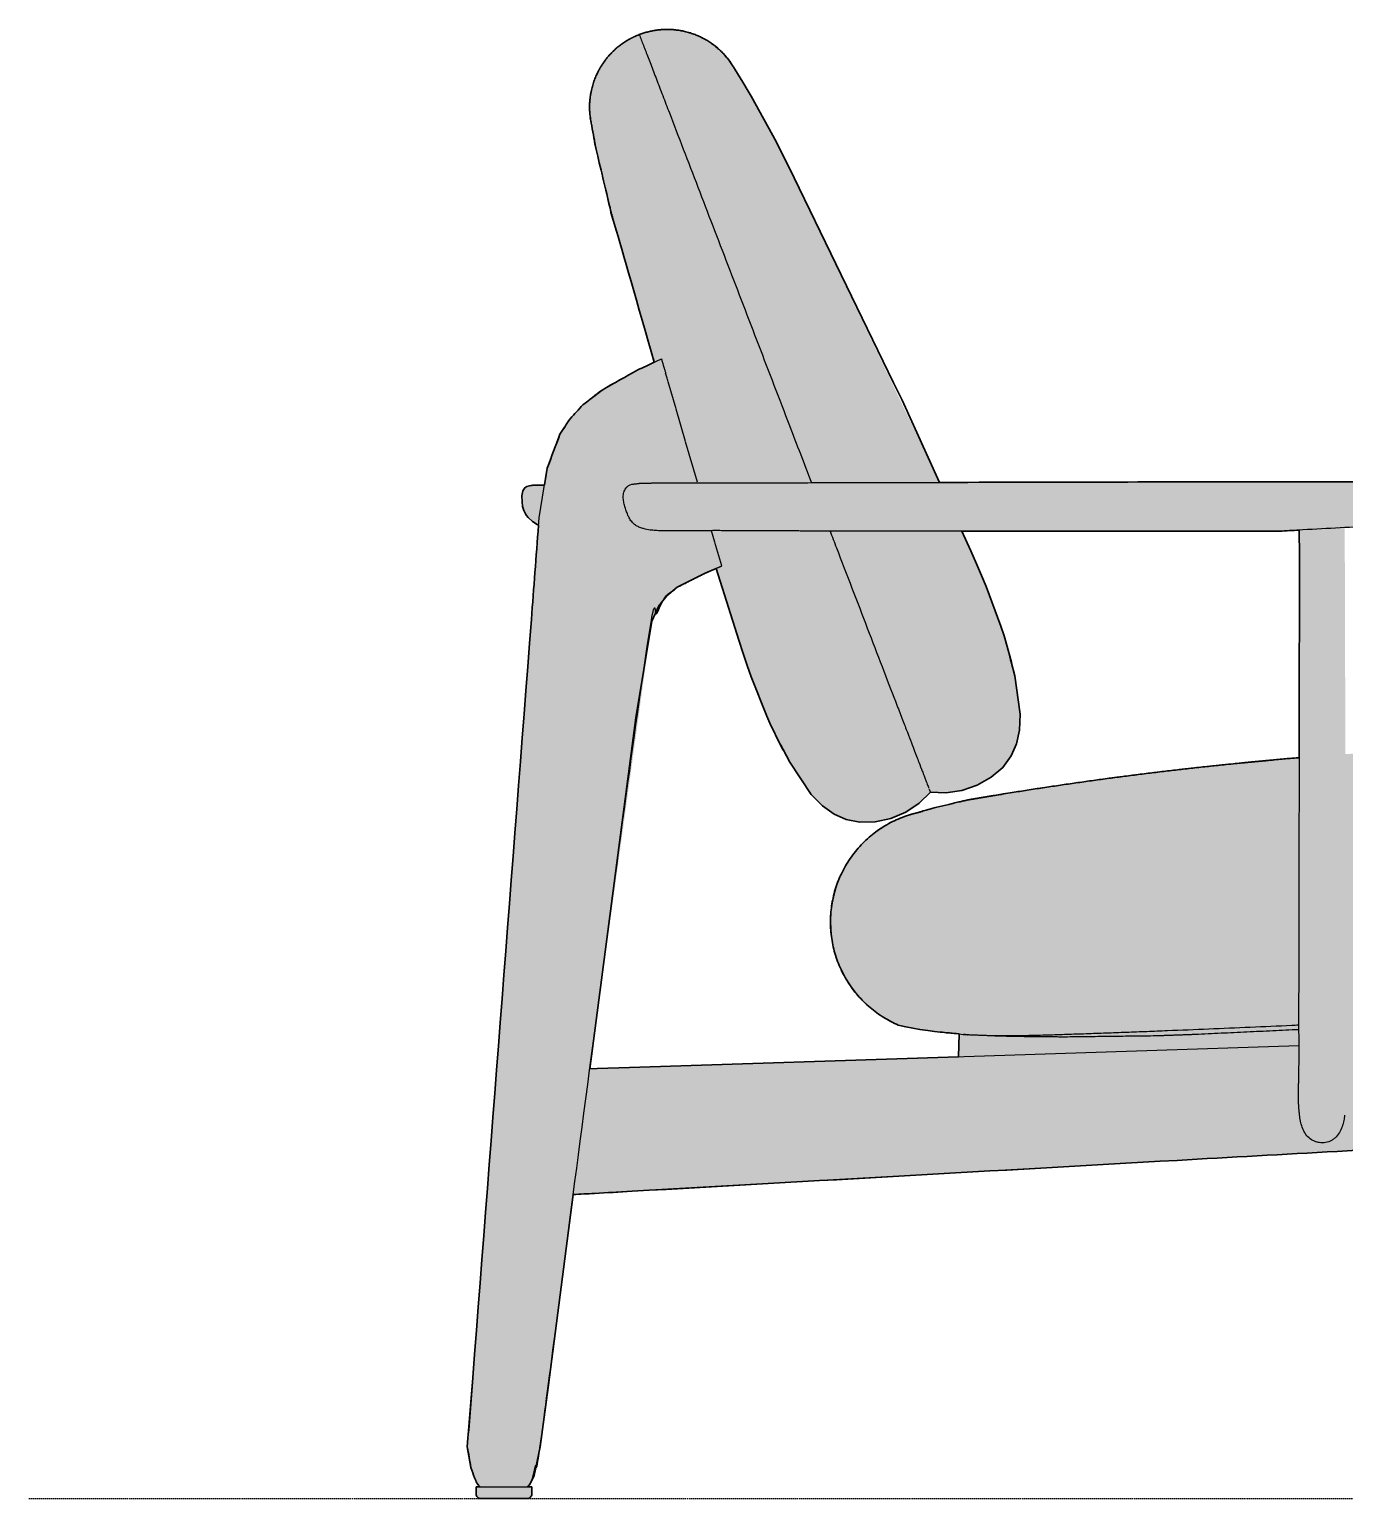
# Model space of a CAD drawing. Header units: millimetres. Extents: x 0 to 2534, y -1316 to 829.
# Drawn here: x 1395 to 2116, y 0 to 805 of the extents above; entities that cross this region are included whole.
import ezdxf

# ---------------------------------------------------------------- set-up
doc = ezdxf.new("R2010")
doc.units = ezdxf.units.MM
doc.linetypes.add('Dots', pattern=[1, 0, -1])
doc.layers.add('Blocks', color=7, linetype='Continuous')
doc.layers.add('Blocks$Fill', color=7, linetype='Continuous', true_color=0xffffff)
for name, color, linetype, lineweight, true_color in [('Blocks$Inner', 7, 'Continuous', 25, 0x007f00), ('Blocks$Outline', 7, 'Continuous', 35, 0xff3f3f), ('Groud', 7, 'Dots', 25, 0x243775)]:
    doc.layers.add(name, color=color, linetype=linetype, lineweight=lineweight, true_color=true_color)

# ---------------------------------------------------------------- blocks, each defined once
blk = doc.blocks.new('Fred Side')
at = {"layer": 'Blocks$Fill'}
h = blk.add_hatch(color=256, dxfattribs=at)
h.paths.add_polyline_path([(-664.99, 783.38), (-666.44, 785.7), (-666.91, 786.41), (-667.4, 787.13), (-667.91, 787.83), (-668.43, 788.54), (-668.97, 789.23), (-669.53, 789.92), (-670.11, 790.6), (-670.71, 791.27), (-671.32, 791.93), (-671.95, 792.58), (-672.59, 793.22), (-673.26, 793.86), (-673.94, 794.48), (-674.64, 795.08), (-675.35, 795.68), (-676.08, 796.26), (-676.82, 796.82), (-677.58, 797.38), (-678.35, 797.91), (-679.14, 798.43), (-679.94, 798.94), (-680.75, 799.43), (-681.58, 799.9), (-682.42, 800.35), (-683.27, 800.79), (-684.13, 801.2), (-685, 801.6), (-685.88, 801.98), (-686.77, 802.34), (-687.67, 802.68), (-688.58, 803), (-689.49, 803.29), (-690.41, 803.57), (-691.33, 803.83), (-692.26, 804.06), (-693.2, 804.27), (-694.13, 804.47), (-695.07, 804.64), (-696.02, 804.79), (-696.96, 804.92), (-697.9, 805.02), (-698.84, 805.11), (-699.79, 805.17), (-700.73, 805.22), (-701.66, 805.24), (-702.6, 805.24), (-703.53, 805.22), (-704.46, 805.18), (-705.38, 805.12), (-706.3, 805.05), (-707.21, 804.95), (-708.11, 804.83), (-709.01, 804.7), (-709.9, 804.54), (-710.78, 804.37), (-711.65, 804.18), (-712.51, 803.98), (-713.37, 803.75), (-714.21, 803.52), (-715.04, 803.26), (-715.86, 802.99), (-716.67, 802.71), (-717.47, 802.41), (-718.27, 802.1), (-719.06, 801.76), (-719.85, 801.41), (-720.64, 801.05), (-721.42, 800.66), (-722.2, 800.25), (-722.98, 799.83), (-723.76, 799.38), (-724.52, 798.92), (-725.29, 798.44), (-726.04, 797.94), (-726.79, 797.42), (-727.53, 796.88), (-728.27, 796.33), (-728.99, 795.75), (-729.71, 795.16), (-730.41, 794.55), (-731.1, 793.92), (-731.79, 793.28), (-732.45, 792.61), (-733.11, 791.94), (-733.75, 791.24), (-734.38, 790.53), (-735, 789.8), (-735.6, 789.06), (-736.18, 788.3), (-736.75, 787.53), (-737.3, 786.75), (-737.83, 785.95), (-738.34, 785.14), (-738.84, 784.32), (-739.32, 783.49), (-739.78, 782.65), (-740.22, 781.79), (-740.64, 780.93), (-741.04, 780.06), (-741.42, 779.18), (-741.78, 778.29), (-742.12, 777.4), (-742.44, 776.5), (-742.74, 775.6), (-743.01, 774.69), (-743.27, 773.78), (-743.51, 772.87), (-743.72, 771.95), (-743.91, 771.03), (-744.09, 770.11), (-744.24, 769.19), (-744.37, 768.27), (-744.48, 767.36), (-744.57, 766.44), (-744.64, 765.53), (-744.69, 764.62), (-744.72, 763.71), (-744.73, 762.81), (-744.73, 761.91), (-744.7, 761.02), (-744.65, 760.13), (-744.59, 759.25), (-744.51, 758.38), (-744.41, 757.52), (-744.3, 756.66), (-744.17, 755.81), (-744.02, 754.97), (-742.25, 745.06), (-741.09, 739.35), (-733.75, 708.24), (-731.9, 701.36), (-709.24, 622.83), (-718.31, 618.59), (-737.91, 607.6), (-748.39, 599.46), (-755.37, 591.88), (-760.98, 583.38), (-768, 564.68), (-769.5, 555.49), (-775.44, 555.41), (-775.63, 555.4), (-776.29, 555.35), (-776.83, 555.29), (-777.7, 555.13), (-779.09, 554.64), (-779.69, 554.3), (-780.2, 553.9), (-780.63, 553.45), (-781, 552.92), (-781.31, 552.26), (-781.81, 549.67), (-781.77, 546.24), (-781.43, 543.73), (-780.81, 541.59), (-779.86, 539.69), (-779.24, 538.77), (-778.43, 537.8), (-776.04, 535.6), (-774.62, 534.55), (-773.83, 534.01), (-772.74, 533.44), (-811.77, 28.29), (-809.78, 17.01), (-807.83, 11.29), (-806.54, 8.56), (-805.68, 7.32), (-804.74, 6.47), (-806.92, 6.47), (-806.96, 3.11), (-806.89, 2.02), (-806.74, 1.52), (-806.49, 1.07), (-806.18, 0.68), (-805.81, 0.38), (-805.41, 0.17), (-804.85, 0.04), (-804.24, 0), (-779.11, 0), (-778.49, 0.04), (-777.94, 0.17), (-777.54, 0.38), (-777.17, 0.68), (-776.85, 1.06), (-776.61, 1.52), (-776.46, 2.02), (-776.38, 3.11), (-776.4, 6.47), (-778.83, 6.47), (-777.88, 7.34), (-776.94, 8.71), (-775.19, 12.71), (-771.8, 28.27), (-767.52, 60.86), (-753.66, 166.63), (-202.84, 197.44), (-187.54, 11.96), (-187.08, 9.05), (-186.36, 7.26), (-185.94, 6.66), (-185.45, 6.14), (-184.92, 5.71), (-183.86, 5.18), (-183.77, 5.16), (-183.83, 2.71), (-183.74, 1.92), (-183.6, 1.49), (-183.36, 1.03), (-183.04, 0.65), (-182.68, 0.35), (-182.28, 0.14), (-181.1, -0.04), (-155.97, -0.04), (-155.73, -0.04), (-155.03, 0.06), (-154.57, 0.24), (-154.19, 0.5), (-153.85, 0.85), (-153.57, 1.27), (-153.38, 1.74), (-153.28, 2.18), (-153.28, 3.76), (-153.3, 5.29), (-153.3, 5.29), (-153.3, 5.29), (-153.3, 5.29), (-153.3, 5.29), (-153.3, 5.29), (-153.3, 5.29), (-153.3, 5.29), (-153.3, 5.29), (-153.3, 5.29), (-153.3, 5.29), (-153.3, 5.29), (-153.3, 5.29), (-153.3, 5.29), (-153.3, 5.29), (-153.3, 5.29), (-153.3, 5.29), (-153.3, 5.3), (-153.3, 5.3), (-153.3, 5.3), (-153.3, 5.3), (-153.3, 5.3), (-153.3, 5.3), (-153.3, 5.3), (-153.3, 5.3), (-153.3, 5.3), (-153.3, 5.3), (-153.3, 5.3), (-153.3, 5.3), (-153.3, 5.3), (-153.3, 5.3), (-153.3, 5.3), (-153.3, 5.3), (-153.3, 5.3), (-153.3, 5.3), (-153.3, 5.3), (-153.3, 5.3), (-153.3, 5.3), (-153.3, 5.3), (-153.3, 5.3), (-153.3, 5.3), (-153.31, 5.3), (-153.31, 5.3), (-153.31, 5.3), (-153.31, 5.3), (-152.49, 5.71), (-151.96, 6.14), (-151.47, 6.66), (-151.05, 7.26), (-150.33, 9.05), (-149.87, 11.96), (-153.43, 202.09), (-153.59, 202.28), (-149.15, 202.85), (-128.45, 209.04), (-119.24, 213.93), (-111.13, 219.96), (-104.37, 226.86), (-96.79, 238.27), (-91.29, 250.88), (-84.16, 277.26), (-67.02, 277.26), (-65.9, 277.86), (-64.78, 278.49), (-63.66, 279.13), (-62.56, 279.81), (-61.46, 280.5), (-60.36, 281.23), (-59.28, 281.97), (-58.2, 282.74), (-57.14, 283.54), (-56.08, 284.36), (-55.04, 285.2), (-54.01, 286.07), (-52.99, 286.96), (-51.99, 287.87), (-51, 288.81), (-50.02, 289.77), (-49.06, 290.75), (-48.12, 291.75), (-47.2, 292.78), (-46.3, 293.83), (-45.41, 294.9), (-44.55, 295.98), (-43.7, 297.09), (-42.88, 298.22), (-42.07, 299.36), (-41.29, 300.52), (-40.54, 301.7), (-39.8, 302.9), (-39.09, 304.11), (-38.41, 305.34), (-37.75, 306.58), (-37.11, 307.83), (-36.5, 309.1), (-35.92, 310.38), (-35.36, 311.67), (-34.83, 312.97), (-34.33, 314.28), (-33.85, 315.6), (-33.4, 316.92), (-32.98, 318.26), (-32.59, 319.6), (-32.23, 320.94), (-31.89, 322.29), (-31.58, 323.64), (-31.3, 325), (-31.05, 326.35), (-30.82, 327.71), (-30.62, 329.07), (-30.45, 330.43), (-30.31, 331.78), (-30.2, 333.13), (-30.11, 334.48), (-30.05, 335.83), (-30.01, 337.17), (-30, 338.5), (-30.02, 339.83), (-30.06, 341.16), (-30.13, 342.47), (-30.22, 343.78), (-30.34, 345.08), (-30.48, 346.37), (-30.64, 347.64), (-30.83, 348.91), (-31.04, 350.17), (-31.27, 351.42), (-31.52, 352.68), (-31.81, 353.94), (-32.11, 355.2), (-32.44, 356.46), (-32.8, 357.72), (-33.19, 358.98), (-33.6, 360.23), (-34.03, 361.49), (-34.5, 362.74), (-34.98, 363.99), (-35.5, 365.24), (-36.04, 366.48), (-36.61, 367.71), (-37.2, 368.93), (-37.83, 370.15), (-38.47, 371.36), (-39.15, 372.56), (-39.85, 373.75), (-40.57, 374.93), (-41.32, 376.1), (-42.1, 377.25), (-42.9, 378.39), (-43.72, 379.52), (-44.57, 380.63), (-45.44, 381.72), (-46.34, 382.8), (-47.26, 383.86), (-48.2, 384.9), (-49.16, 385.93), (-50.15, 386.93), (-51.15, 387.91), (-52.17, 388.88), (-53.22, 389.82), (-54.28, 390.74), (-55.36, 391.64), (-56.46, 392.51), (-57.57, 393.37), (-58.7, 394.19), (-59.84, 395), (-61, 395.78), (-62.17, 396.53), (-63.36, 397.26), (-64.55, 397.96), (-65.76, 398.64), (-66.98, 399.29), (-68.2, 399.91), (-69.44, 400.51), (-70.68, 401.08), (-71.93, 401.63), (-73.18, 402.14), (-74.44, 402.63), (-75.71, 403.1), (-76.97, 403.54), (-78.25, 403.95), (-79.52, 404.33), (-80.79, 404.69), (-82.07, 405.03), (-83.34, 405.33), (-84.61, 405.61), (-85.88, 405.87), (-87.15, 406.1), (-88.42, 406.3), (-89.68, 406.48), (-145.16, 409.44), (-200.72, 410.87), (-256.3, 410.79), (-311.82, 409.2), (-311.83, 409.2), (-311.84, 409.2), (-311.85, 409.2), (-311.87, 409.2), (-311.89, 409.2), (-311.91, 409.2), (-312.44, 409.16), (-330.27, 408), (-330.63, 532.18), (-203.15, 539.18), (-203.13, 539.19), (-196.83, 540.48), (-196.37, 540.58), (-195.91, 540.69), (-195.45, 540.82), (-195.23, 540.89), (-195, 540.96), (-194.78, 541.04), (-194.56, 541.13), (-194.35, 541.22), (-194.24, 541.27), (-194.14, 541.32), (-194.03, 541.38), (-193.93, 541.43), (-193.83, 541.49), (-193.74, 541.55), (-186.64, 544.21), (-182.47, 546.08), (-179.59, 547.9), (-177.98, 549.33), (-176.15, 551.63), (-174.92, 553.64), (-176.85, 555.7), (-178.99, 557.45), (-180.54, 558.35), (-182.25, 559.02), (-183.61, 559.31), (-184.7, 559.43), (-185.6, 559.46), (-185.78, 559.46), (-187.81, 559.36), (-189.98, 559.15), (-189.99, 559.15), (-195.21, 558.55), (-195.21, 558.55), (-195.39, 558.53), (-195.87, 558.46), (-196.33, 558.38), (-197.45, 558.13), (-199.13, 557.61), (-200.62, 557.12), (-201.6, 557.02), (-202.54, 557.05), (-203.09, 557.12), (-203.99, 557.27), (-204.06, 557.27), (-204.12, 557.27), (-436.79, 557.2), (-552.81, 556.96), (-639.07, 737.04), (-642.3, 743.38), (-656.09, 768.6), (-660.65, 776.42)], flags=0)
h.paths.add_polyline_path([(-355.64, 406.06), (-373.81, 404.44), (-414.73, 400.29), (-455.58, 395.33), (-496.31, 389.56), (-536.91, 382.98), (-540.34, 382.22), (-557.6, 378.03), (-563.55, 376.32), (-564.71, 375.96), (-565.81, 375.7), (-566.91, 375.42), (-568.02, 375.12), (-569.12, 374.79), (-570.23, 374.44), (-571.33, 374.07), (-572.43, 373.68), (-573.53, 373.26), (-574.62, 372.82), (-575.72, 372.36), (-576.8, 371.87), (-577.89, 371.36), (-578.96, 370.83), (-580.03, 370.28), (-581.1, 369.7), (-582.15, 369.1), (-583.2, 368.47), (-584.23, 367.82), (-585.26, 367.15), (-586.28, 366.46), (-587.28, 365.75), (-588.27, 365.02), (-589.25, 364.26), (-590.21, 363.48), (-591.17, 362.68), (-592.1, 361.87), (-593.02, 361.03), (-593.92, 360.17), (-594.81, 359.29), (-595.68, 358.4), (-596.53, 357.49), (-597.37, 356.56), (-598.18, 355.61), (-598.97, 354.65), (-599.75, 353.67), (-600.5, 352.68), (-601.24, 351.67), (-601.95, 350.65), (-602.64, 349.62), (-603.31, 348.57), (-603.95, 347.51), (-604.57, 346.45), (-605.17, 345.37), (-605.75, 344.28), (-606.31, 343.18), (-606.84, 342.08), (-607.34, 340.97), (-607.83, 339.85), (-608.29, 338.73), (-608.72, 337.6), (-609.14, 336.46), (-609.53, 335.33), (-609.89, 334.19), (-610.23, 333.05), (-610.55, 331.9), (-610.84, 330.76), (-611.12, 329.62), (-611.36, 328.47), (-611.59, 327.33), (-611.79, 326.19), (-611.97, 325.05), (-612.13, 323.92), (-612.27, 322.79), (-612.38, 321.66), (-612.47, 320.53), (-612.55, 319.4), (-612.6, 318.25), (-612.63, 317.1), (-612.64, 315.94), (-612.63, 314.78), (-612.59, 313.61), (-612.54, 312.44), (-612.46, 311.26), (-612.35, 310.08), (-612.23, 308.89), (-612.08, 307.7), (-611.9, 306.52), (-611.71, 305.33), (-611.48, 304.14), (-611.24, 302.95), (-610.97, 301.76), (-610.67, 300.57), (-610.35, 299.39), (-610.01, 298.21), (-609.64, 297.04), (-609.25, 295.87), (-608.83, 294.7), (-608.39, 293.54), (-607.93, 292.39), (-607.44, 291.25), (-606.92, 290.12), (-606.39, 288.99), (-605.83, 287.88), (-605.25, 286.78), (-604.64, 285.68), (-604.01, 284.6), (-603.37, 283.54), (-602.7, 282.49), (-602.01, 281.45), (-601.29, 280.42), (-600.56, 279.41), (-599.81, 278.42), (-599.04, 277.45), (-598.25, 276.49), (-597.45, 275.55), (-596.62, 274.62), (-595.78, 273.72), (-594.93, 272.83), (-594.06, 271.97), (-593.17, 271.12), (-592.27, 270.3), (-591.36, 269.49), (-590.43, 268.71), (-589.49, 267.94), (-588.54, 267.2), (-587.58, 266.48), (-586.61, 265.78), (-585.63, 265.1), (-584.64, 264.45), (-583.64, 263.82), (-582.64, 263.2), (-581.63, 262.61), (-580.61, 262.05), (-579.59, 261.5), (-578.56, 260.98), (-577.53, 260.48), (-576.5, 260), (-575.46, 259.54), (-575.42, 259.53), (-571.38, 258.57), (-563.71, 257.15), (-559.32, 256.52), (-552.41, 255.69), (-542.13, 254.65), (-542.5, 242.18), (-744.62, 235.56), (-710.6, 480.85), (-706.8, 489.28), (-702.38, 494.84), (-696.7, 499.46), (-681.3, 507.18), (-675.34, 509.83), (-656.04, 450.32), (-647.57, 428.89), (-645.27, 423.72), (-641.73, 416.3), (-638.61, 410.24), (-639.86, 413.07), (-639.82, 412.98), (-634.98, 403.55), (-623.16, 385.96), (-616.93, 379.66), (-610.67, 375.16), (-604.07, 372.2), (-596.47, 370.69), (-588.13, 370.85), (-579.57, 372.75), (-571.36, 376.28), (-564.01, 381.15), (-557.84, 387.09), (-549.28, 386.81), (-540.55, 388.12), (-532.1, 391), (-524.46, 395.32), (-518.17, 400.78), (-513.53, 407), (-510.62, 413.62), (-508.98, 421.15), (-508.57, 430), (-511.58, 450.98), (-513.54, 458.57), (-514.32, 461.32), (-513.36, 458.38), (-515.1, 464.97), (-516.65, 470.26), (-519.2, 478.23), (-527.26, 499.81), (-529.78, 505.88), (-540.59, 530.17), (-366.31, 530.22), (-355.57, 530.81)], flags=0)
at = {"layer": 'Blocks$Inner'}
for p, q in [((-718.31, 618.59), (-705.32, 624.66)), ((-705.3, 624.6), (-705.28, 624.52)), ((-705.11, 623.97), (-705.06, 623.79)), ((-704.63, 622.31), (-704.51, 621.9)), ((-737.91, 607.6), (-718.31, 618.59)), ((-702.4, 614.68), (-702.73, 615.79)), ((-697.3, 597.2), (-701.65, 612.12)), ((-748.39, 599.46), (-737.91, 607.6)), ((-755.37, 591.88), (-748.39, 599.46)), ((-692.08, 579.35), (-697.26, 597.09)), ((-760.98, 583.38), (-755.37, 591.88)), ((-768, 564.68), (-760.98, 583.38)), ((-685.56, 557.03), (-692.05, 579.24)), ((-772.43, 537.54), (-768, 564.68)), ((-776.61, 481.87), (-772.43, 537.54)), ((-675.98, 524.19), (-677.81, 530.46)), ((-355.57, 530.83), (-355.42, 516.75)), ((-355.42, 516.75), (-355.37, 504.14)), ((-355.37, 504.14), (-355.6, 434.34)), ((-808.8, 66.08), (-776.61, 481.87)), ((-355.6, 434.34), (-355.79, 317.66)), ((-355.79, 317.66), (-355.85, 288.09)), ((-355.85, 288.09), (-355.92, 266.34)), ((-355.92, 266.34), (-355.9, 257.95)), ((-575.33, 259.51), (-575.46, 259.54)), ((-575.46, 259.54), (-575.42, 259.53)), ((-575.42, 259.53), (-571.38, 258.57)), ((-571.38, 258.57), (-563.71, 257.15)), ((-355.9, 257.95), (-355.86, 251.48)), ((-563.71, 257.15), (-559.32, 256.52)), ((-559.32, 256.52), (-555.59, 256.05)), ((-555.59, 256.05), (-552.41, 255.69)), ((-552.41, 255.69), (-551.2, 255.56)), ((-551.2, 255.56), (-550.1, 255.44)), ((-550.1, 255.44), (-549.1, 255.34)), ((-549.1, 255.34), (-548.19, 255.25)), ((-548.19, 255.25), (-547.37, 255.17)), ((-547.37, 255.17), (-546.63, 255.09)), ((-546.63, 255.09), (-545.96, 255.03)), ((-545.96, 255.03), (-544.76, 254.91)), ((-544.76, 254.91), (-543.75, 254.81)), ((-543.75, 254.81), (-542.13, 254.65)), ((-542.5, 242.18), (-542.13, 254.65)), ((-542.13, 254.65), (-539.91, 254.42)), ((-539.91, 254.42), (-537.42, 254.14)), ((-537.42, 254.14), (-537.05, 254.1)), ((-355.86, 251.48), (-355.86, 242.62)), ((-355.86, 242.62), (-355.9, 232.04)), ((-355.93, 228.47), (-355.94, 227.56)), ((-355.94, 227.56), (-355.94, 227.58)), ((-355.9, 232.04), (-355.93, 228.47)), ((-811.77, 28.29), (-808.8, 66.08)), ((-809.78, 17.01), (-811.77, 28.29)), ((-807.83, 11.29), (-809.78, 17.01)), ((-806.54, 8.56), (-807.83, 11.29)), ((-805.68, 7.32), (-806.54, 8.56)), ((-804.74, 6.47), (-805.68, 7.32)), ((-804.24, 0), (-779.11, 0))]:
    blk.add_line(p, q, dxfattribs=at)
for points in [[(-552.81, 556.96), (-573.34, 602.01), (-578.08, 611.62), (-635.53, 729.91), (-639.07, 737.04), (-642.3, 743.38), (-656.09, 768.6), (-657.7, 771.4), (-660.65, 776.42), (-664.99, 783.38)], [(-772.74, 533.44), (-773.83, 534.01), (-774.62, 534.55), (-776.04, 535.6), (-778.43, 537.8), (-779.24, 538.77), (-779.86, 539.69), (-780.81, 541.59), (-781.43, 543.73), (-781.77, 546.24), (-781.81, 549.67), (-781.31, 552.26), (-781, 552.92), (-780.63, 553.45), (-780.2, 553.9), (-779.69, 554.3), (-779.09, 554.64), (-777.7, 555.13), (-776.83, 555.29), (-776.29, 555.35), (-775.97, 555.38), (-775.63, 555.4), (-775.44, 555.41), (-769.5, 555.49)], [(-672.21, 511.29), (-672.2, 511.27), (-675.95, 524.1)], [(-675.34, 509.83), (-662.92, 470.56), (-660.48, 463.11), (-658.23, 456.51), (-656.04, 450.32), (-647.57, 428.89), (-645.27, 423.72), (-644.13, 421.26), (-641.73, 416.3), (-638.61, 410.24), (-639.86, 413.07), (-639.82, 412.98), (-639.71, 412.76), (-639.59, 412.5), (-639.11, 411.52), (-638.6, 410.5), (-634.98, 403.55), (-623.16, 385.96), (-616.93, 379.66), (-610.67, 375.16), (-604.07, 372.2), (-596.47, 370.69), (-588.13, 370.85), (-579.57, 372.75), (-571.36, 376.28), (-564.01, 381.15), (-557.84, 387.09), (-549.28, 386.81), (-540.55, 388.12), (-532.1, 391), (-524.46, 395.32), (-518.17, 400.78), (-513.53, 407), (-510.62, 413.62), (-508.98, 421.15), (-508.57, 430), (-511.58, 450.98), (-513.54, 458.57), (-513.85, 459.67), (-514.15, 460.72), (-514.23, 460.99), (-514.3, 461.23), (-514.32, 461.32), (-513.36, 458.38), (-515.1, 464.97), (-516.65, 470.26), (-517.45, 472.85), (-519.2, 478.23), (-527.26, 499.81), (-529.78, 505.88), (-532.54, 512.29), (-535.71, 519.46), (-540.6, 530.18)], [(-355.63, 406.06), (-363.49, 405.46), (-373.81, 404.44)], [(-536.91, 382.98), (-540.34, 382.22), (-545.62, 381.02), (-557.6, 378.03), (-563.55, 376.32), (-564.71, 375.96)], [(-744.63, 235.56), (-740.63, 235.68), (-722.88, 236.23), (-355.85, 248.33)], [(-246.86, 195.18), (-422.57, 185.37), (-721.46, 168.42), (-742.02, 167.25), (-753.75, 166.62)], [(-804.24, 0), (-804.85, 0.04), (-805.41, 0.17), (-805.81, 0.38), (-806.18, 0.68), (-806.49, 1.07), (-806.74, 1.52), (-806.89, 2.02), (-806.96, 3.11), (-806.92, 6.47)], [(-779.11, 0), (-778.49, 0.04), (-777.94, 0.17), (-777.54, 0.38), (-777.17, 0.68), (-776.85, 1.06), (-776.61, 1.52), (-776.46, 2.02), (-776.38, 3.11), (-776.4, 6.47)]]:
    blk.add_lwpolyline(points, dxfattribs=at)
for centre, radius, start, end in [((-185.75, -1655.62), 2068.62, 95.21602, 99.77368), ((-551.18, 316.01), 61.46, 102.71573, 246.72469)]:
    blk.add_arc(centre, radius, start, end, dxfattribs=at)
blk.add_rational_spline([(-665.99, 784.97), (-684.48, 815.09), (-717.47, 802.41), (-750.47, 789.73), (-744.02, 754.97)], [1, 0.768972934392, 1, 0.768972934392, 1], degree=2, knots=[-0.443292, -0.443292, -0.443292, 58.532587, 58.532587, 117.508466, 117.508466, 117.508466], dxfattribs=at)
for points, knots in [([(-717.47, 802.41), (-717.12, 801.49), (-716, 798.59), (-714.02, 793.43), (-711.28, 786.31), (-708.11, 778.07), (-704.65, 769.06), (-699.8, 756.45), (-693.37, 739.71), (-685.37, 718.9), (-677.22, 697.69), (-666.16, 668.93), (-652.11, 632.37), (-640.78, 602.87), (-635.1, 588.1)], [0.4035137, 0.4035137, 0.4035137, 0.4035137, 0.4166667, 0.4444444, 0.4722222, 0.5, 0.5277778, 0.5555556, 0.6111111, 0.6666667, 0.7222222, 0.7777778, 0.8888889, 1, 1, 1, 1]), ([(-705.32, 624.66), (-705.32, 624.66), (-705.31, 624.66), (-705.31, 624.63), (-705.3, 624.6)], [15, 15, 15, 15, 15.2024751, 15.7027444, 15.7027444, 15.7027444, 15.7027444]), ([(-704.51, 621.9), (-704.45, 621.7), (-704.29, 621.16), (-704.12, 620.55), (-704.01, 620.18)], [19.396575, 19.396575, 19.396575, 19.396575, 19.796575, 20.396575, 20.396575, 20.396575, 20.396575]), ([(-722.38, 536.48), (-722.79, 537.12), (-723.53, 538.5), (-724.28, 540.4), (-724.82, 541.97), (-725.33, 543.59), (-725.79, 545.26), (-726.1, 546.97), (-726.29, 548.71), (-726.24, 551), (-725.6, 552.59), (-725.14, 553.3)], [17.395641, 17.395641, 17.395641, 17.395641, 17.538499, 17.681356, 17.752784, 17.824213, 17.96707, 18.038499, 18.109927, 18.252784, 18.395641, 18.395641, 18.395641, 18.395641]), ([(-708.63, 530.58), (-709.57, 530.64), (-711.68, 530.84), (-713.91, 531.26), (-715.07, 531.63)], [15.8009536, 15.8009536, 15.8009536, 15.8009536, 16.0623081, 16.3956415, 16.3956415, 16.3956415, 16.3956415]), ([(-704.12, 530.44), (-705.36, 530.45), (-706.88, 530.48), (-708.34, 530.56), (-708.63, 530.58)], [15.4005008, 15.4005008, 15.4005008, 15.4005008, 15.7338342, 15.8009536, 15.8009536, 15.8009536, 15.8009536]), ([(-612.88, 530.29), (-611.7, 527.23), (-607.68, 516.76), (-600.81, 498.9), (-592.38, 476.95), (-584.23, 455.76), (-578.06, 439.71), (-573.79, 428.59), (-570.09, 418.98), (-566.66, 410.05), (-564.11, 403.4), (-562.46, 399.11), (-561.64, 396.98), (-561.34, 396.2)], [0.1523067, 0.1523067, 0.1523067, 0.1523067, 0.1764706, 0.2352941, 0.2941176, 0.3529412, 0.4117647, 0.4411765, 0.4705882, 0.5294118, 0.5882353, 0.6470588, 0.6862745, 0.6862745, 0.6862745, 0.6862745]), ([(-560.51, 394.04), (-560.25, 393.37), (-559.67, 391.85), (-559.11, 390.41), (-558.78, 389.55), (-558.71, 389.35)], [0.7254902, 0.7254902, 0.7254902, 0.7254902, 0.7647059, 0.8235294, 0.8431373, 0.8431373, 0.8431373, 0.8431373]), ([(-355.91, 259.42), (-357.16, 259.37), (-366.02, 258.96), (-382.47, 258.23), (-405.21, 257.26), (-424.15, 256.48), (-437.3, 255.96), (-444.76, 255.68), (-450.39, 255.46), (-455.97, 255.26), (-461.47, 255.05), (-466.95, 254.86), (-472.49, 254.66), (-477.85, 254.48), (-483, 254.31), (-488.19, 254.14), (-493.53, 253.98), (-498.91, 253.83), (-503.94, 253.7), (-507.71, 253.63), (-510.39, 253.59), (-512.23, 253.57), (-514.04, 253.56), (-516.5, 253.54), (-519.5, 253.53), (-522.04, 253.54), (-523.34, 253.56)], [0.10792, 0.10792, 0.10792, 0.10792, 0.1176471, 0.1764706, 0.2352941, 0.2941176, 0.3235294, 0.3382353, 0.3529412, 0.3676471, 0.3823529, 0.3970588, 0.4117647, 0.4264706, 0.4411765, 0.4558824, 0.4705882, 0.4852941, 0.5, 0.5147059, 0.5220588, 0.5294118, 0.5367647, 0.5441176, 0.5588235, 0.5869715, 0.5869715, 0.5869715, 0.5869715]), ([(-344.65, 195.09), (-345.26, 195.17), (-346.45, 195.44), (-348.63, 196.37), (-350.88, 198.14), (-352.95, 200.96), (-354.29, 204.32), (-355.06, 207.7), (-355.5, 210.82), (-355.68, 212.77), (-355.89, 215.88)], [323.6952191, 323.6952191, 323.6952191, 323.6952191, 323.7229969, 323.7507746, 323.8063302, 323.8618857, 323.9174413, 323.9729969, 324.0285524, 324.0655895, 324.0655895, 324.0655895, 324.0655895]), ([(-330.68, 210.01), (-331.21, 206.88), (-331.71, 204.53), (-332.96, 201.32), (-334.64, 198.87), (-336.35, 197.22), (-338.28, 195.91), (-341.03, 194.98), (-343.47, 194.93), (-344.65, 195.09)], [323.3618857, 323.3618857, 323.3618857, 323.3618857, 323.4174413, 323.4729969, 323.5285524, 323.5563302, 323.584108, 323.6396635, 323.6952191, 323.6952191, 323.6952191, 323.6952191]), ([(-805.85, 6.47), (-805.4, 6.47), (-804.23, 6.47), (-801.82, 6.47), (-798.79, 6.47), (-795.5, 6.47), (-792.38, 6.47), (-789.27, 6.47), (-786.12, 6.47), (-783.63, 6.47), (-781.77, 6.47), (-780.05, 6.47), (-778.96, 6.47), (-778.35, 6.47)], [0.5, 0.5, 0.5, 0.5, 0.6, 0.7, 0.8, 0.9, 1, 1.1, 1.2, 1.3, 1.35, 1.4, 1.5, 1.5, 1.5, 1.5])]:
    blk.add_open_spline(points, degree=3, knots=knots, dxfattribs=at)
for points, degree in [([(-664.99, 783.38), (-665.72, 784.56), (-665.95, 784.92), (-665.99, 784.97)], 3), ([(-744.02, 754.97), (-742.25, 745.06)], 1), ([(-742.25, 745.06), (-741.09, 739.35)], 1), ([(-741.09, 739.35), (-740.41, 736.19)], 1), ([(-740.41, 736.19), (-733.75, 708.24)], 1), ([(-733.75, 708.24), (-731.9, 701.36)], 1), ([(-731.9, 701.36), (-729.76, 693.7)], 1), ([(-729.76, 693.7), (-709.24, 622.83)], 1), ([(-705.28, 624.52), (-705.26, 624.47), (-705.22, 624.33), (-705.15, 624.11), (-705.11, 623.97)], 3), ([(-705.06, 623.79), (-705.03, 623.69), (-705, 623.58), (-704.96, 623.46)], 3), ([(-704.96, 623.46), (-704.93, 623.34), (-704.89, 623.2), (-704.85, 623.05)], 3), ([(-704.85, 623.05), (-704.81, 622.95), (-704.75, 622.71), (-704.67, 622.45), (-704.63, 622.31)], 3), ([(-704.01, 620.18), (-703.97, 620.05), (-703.89, 619.77), (-703.81, 619.5), (-703.77, 619.36)], 3), ([(-703.77, 619.36), (-703.72, 619.19), (-703.62, 618.85), (-703.47, 618.33), (-703.36, 617.97), (-703.31, 617.79)], 3), ([(-703.31, 617.79), (-703.21, 617.47), (-703.12, 617.13), (-703.02, 616.8)], 3), ([(-702.73, 615.79), (-702.82, 616.13), (-702.92, 616.47), (-703.02, 616.8)], 3), ([(-701.65, 612.12), (-701.78, 612.55), (-702.03, 613.41), (-702.28, 614.26), (-702.4, 614.68)], 3), ([(-635.1, 588.1), (-631.12, 577.77), (-627.15, 567.42), (-623.18, 557.09)], 3), ([(-725.14, 553.3), (-724.21, 554.74), (-722.88, 555.6), (-721.56, 555.92)], 3), ([(-721.56, 555.92), (-716.27, 556.58)], 1), ([(-716.27, 556.58), (-710.59, 556.63)], 1), ([(-710.59, 556.63), (-436.79, 557.2)], 1), ([(-436.79, 557.2), (-204.12, 557.27)], 1), ([(-715.07, 531.63), (-715.77, 531.8), (-717.15, 532.22), (-719.13, 533.15), (-720.89, 534.47), (-721.91, 535.75), (-722.38, 536.48)], 3), ([(-203.15, 539.18), (-366.31, 530.22)], 1), ([(-703.84, 530.43), (-703.94, 530.43), (-704.03, 530.43), (-704.12, 530.44)], 3), ([(-674.33, 530.51), (-703.84, 530.43)], 1), ([(-659.13, 530.4), (-674.33, 530.51)], 1), ([(-641.26, 530.35), (-659.13, 530.4)], 1), ([(-618.64, 530.29), (-641.26, 530.35)], 1), ([(-567.84, 530.17), (-618.64, 530.29)], 1), ([(-366.31, 530.22), (-567.84, 530.17)], 1), ([(-778.83, 6.47), (-777.88, 7.34), (-776.94, 8.71), (-775.19, 12.71), (-771.8, 28.27), (-767.52, 60.86), (-719.42, 427.88), (-710.6, 480.85), (-706.8, 489.28), (-702.38, 494.84), (-696.7, 499.46), (-681.3, 507.18), (-672.19, 511.23)], 1), ([(-561.34, 396.2), (-561.19, 395.81), (-561.04, 395.43), (-560.9, 395.07)], 3), ([(-560.9, 395.07), (-560.77, 394.71), (-560.63, 394.37), (-560.51, 394.03)], 3), ([(-558.52, 388.86), (-558.45, 388.7), (-558.39, 388.53), (-558.34, 388.4)], 3), ([(-558.34, 388.4), (-558.01, 387.53), (-557.82, 387.04), (-557.84, 387.09)], 3), ([(-557.84, 387.09), (-557.84, 387.09), (-557.84, 387.09), (-557.84, 387.09)], 3), ([(-537.05, 254.1), (-539.65, 254.39)], 1), ([(-520.18, 253.44), (-537.05, 254.1)], 1), ([(-515.55, 253.33), (-520.18, 253.44)], 1), ([(-509.63, 253.22), (-515.55, 253.33)], 1), ([(-509.6, 253.22), (-509.63, 253.22)], 1), ([(-509.55, 253.22), (-509.6, 253.22)], 1), ([(-509.45, 253.21), (-509.55, 253.22)], 1), ([(-509.36, 253.21), (-509.45, 253.21)], 1), ([(-508.69, 253.2), (-509.36, 253.21)], 1), ([(-505.87, 253.15), (-508.69, 253.2)], 1), ([(-484.18, 252.94), (-505.87, 253.15)], 1), ([(-435.71, 253.53), (-484.18, 252.94)], 1), ([(-429.22, 253.73), (-435.71, 253.53)], 1), ([(-421.5, 253.99), (-429.22, 253.73)], 1), ([(-412.64, 254.33), (-421.5, 253.99)], 1), ([(-355.89, 256.98), (-412.64, 254.33)], 1), ([(-355.89, 215.88), (-355.93, 216.66), (-355.96, 217.44), (-355.94, 227.56)], 3), ([(-330.68, 210.07), (-330.68, 210.01)], 1), ([(-806.92, 6.47), (-805.85, 6.47)], 1), ([(-778.35, 6.47), (-777.43, 6.47), (-776.4, 6.47)], 2)]:
    blk.add_open_spline(points, degree=degree, dxfattribs=at)
at = {"layer": 'Blocks$Outline'}
for points in [[(-552.81, 556.96), (-573.34, 602.01), (-578.08, 611.62), (-635.53, 729.91), (-639.07, 737.04), (-642.3, 743.38), (-656.09, 768.6), (-657.7, 771.4), (-660.65, 776.42), (-664.99, 783.38)], [(-769.5, 555.49), (-775.44, 555.41), (-775.63, 555.4), (-775.97, 555.38), (-776.29, 555.35), (-776.83, 555.29), (-777.7, 555.13), (-779.09, 554.64), (-779.69, 554.3), (-780.2, 553.9), (-780.63, 553.45), (-781, 552.92), (-781.31, 552.26), (-781.81, 549.67), (-781.77, 546.24), (-781.43, 543.73), (-780.81, 541.59), (-779.86, 539.69), (-779.24, 538.77), (-778.43, 537.8), (-776.04, 535.6), (-774.62, 534.55), (-773.83, 534.01), (-772.74, 533.44)], [(-675.34, 509.83), (-662.92, 470.56), (-660.48, 463.11), (-658.23, 456.51), (-656.04, 450.32), (-647.57, 428.89), (-645.27, 423.72), (-644.13, 421.26), (-641.73, 416.3), (-638.61, 410.24), (-639.86, 413.07), (-639.82, 412.98), (-639.71, 412.76), (-639.59, 412.5), (-639.11, 411.52), (-638.6, 410.5), (-634.98, 403.55), (-623.16, 385.96), (-616.93, 379.66), (-610.67, 375.16), (-604.07, 372.2), (-596.47, 370.69), (-588.13, 370.85), (-579.57, 372.75), (-571.36, 376.28), (-564.01, 381.15), (-557.84, 387.09), (-549.28, 386.81), (-540.55, 388.12), (-532.1, 391), (-524.46, 395.32), (-518.17, 400.78), (-513.53, 407), (-510.62, 413.62), (-508.98, 421.15), (-508.57, 430), (-511.58, 450.98), (-513.54, 458.57), (-513.85, 459.67), (-514.15, 460.72), (-514.23, 460.99), (-514.3, 461.23), (-514.32, 461.32), (-513.36, 458.38), (-515.1, 464.97), (-516.65, 470.26), (-517.45, 472.85), (-519.2, 478.23), (-527.26, 499.81), (-529.78, 505.88), (-532.54, 512.29), (-535.71, 519.46), (-540.59, 530.17)], [(-355.57, 530.81), (-355.42, 516.75), (-355.37, 504.14), (-355.6, 434.34), (-355.64, 406.06)], [(-744.62, 235.56), (-719.42, 427.88), (-710.6, 480.85), (-706.8, 489.28), (-702.38, 494.84), (-696.7, 499.46), (-681.3, 507.18), (-675.34, 509.83)], [(-575.46, 259.54), (-575.42, 259.53)], [(-575.42, 259.53), (-571.38, 258.57), (-563.71, 257.15), (-559.32, 256.52), (-555.59, 256.05), (-552.41, 255.69), (-551.2, 255.56), (-550.1, 255.44), (-549.1, 255.34), (-548.19, 255.25), (-547.37, 255.17), (-546.63, 255.09), (-545.96, 255.03), (-544.76, 254.91), (-543.75, 254.81), (-542.13, 254.65)], [(-542.13, 254.65), (-542.5, 242.18)], [(-542.5, 242.18), (-722.88, 236.23), (-740.63, 235.68), (-744.62, 235.56)], [(-778.83, 6.47), (-777.88, 7.34), (-776.94, 8.71), (-775.19, 12.71), (-771.8, 28.27), (-767.52, 60.86), (-753.66, 166.63)], [(-806.92, 6.47), (-806.96, 3.11), (-806.89, 2.02), (-806.74, 1.52), (-806.49, 1.07), (-806.18, 0.68), (-805.81, 0.38), (-805.41, 0.17), (-804.85, 0.04), (-804.24, 0)], [(-804.24, 0), (-779.11, 0)], [(-779.11, 0), (-778.49, 0.04), (-777.94, 0.17), (-777.54, 0.38), (-777.17, 0.68), (-776.85, 1.06), (-776.61, 1.52), (-776.46, 2.02), (-776.38, 3.11), (-776.4, 6.47)]]:
    blk.add_lwpolyline(points, dxfattribs=at)
for points, weights, degree, knots in [([(-664.99, 783.38), (-665.72, 784.56), (-665.95, 784.92), (-665.99, 784.97), (-677.19, 803.23), (-697.48, 810.1), (-717.47, 802.41), (-717.47, 802.41), (-737.47, 794.72), (-747.93, 776.03), (-744.02, 754.97), (-743.43, 751.67), (-742.84, 748.36), (-742.25, 745.06), (-741.86, 743.15), (-741.47, 741.25), (-741.09, 739.35), (-740.86, 738.3), (-740.63, 737.25), (-740.41, 736.19), (-738.19, 726.87), (-735.97, 717.55), (-733.75, 708.24), (-733.14, 705.94), (-732.52, 703.65), (-731.9, 701.36), (-731.19, 698.81), (-730.47, 696.25), (-729.76, 693.7), (-722.92, 670.07), (-716.08, 646.45), (-709.24, 622.83)], [1, 1, 1, 1, 0.845992491146, 0.845981956261, 0.999989465115, 1, 0.845981956261, 0.845981956261, 1, 1, 1, 1, 1, 1, 1, 1, 1, 1, 1, 1, 1, 1, 1, 1, 1, 1, 1, 1, 1, 1], 3, [-0.476179, -0.476179, -0.476179, -0.476179, -0.443292, -0.443292, -0.443292, 58.528554, 58.532587, 58.532587, 58.532587, 117.508466, 117.508466, 117.508466, 118.508466, 118.508466, 118.508466, 119.508466, 119.508466, 119.508466, 120.508466, 120.508466, 120.508466, 121.508466, 121.508466, 121.508466, 122.508466, 122.508466, 122.508466, 123.508466, 123.508466, 123.508466, 124.508466, 124.508466, 124.508466, 124.508466]), ([(-355.64, 406.06), (-359.57, 405.76), (-363.49, 405.46), (-368.65, 404.95), (-373.81, 404.44), (-455.79, 396.95), (-536.91, 382.98), (-538.63, 382.6), (-540.34, 382.22), (-542.98, 381.62), (-545.62, 381.02), (-551.61, 379.53), (-557.6, 378.03), (-560.57, 377.18), (-563.55, 376.32), (-564.13, 376.14), (-564.71, 375.96), (-608.27, 366.13), (-612.38, 321.66), (-616.49, 277.19), (-575.46, 259.54)], [1, 1, 1, 1, 1, 0.999209156106, 1, 1, 1, 1, 1, 1, 1, 1, 1, 1, 1, 0.808994007923, 1, 0.808994007923, 1], 2, [0.002179, 0.002179, 0.002179, 1, 1, 2, 2, 166.550774, 166.550774, 167.750774, 167.750774, 168.950774, 168.950774, 170.150774, 170.150774, 171.350774, 171.350774, 172.550774, 172.550774, 249.794763, 249.794763, 327.038752, 327.038752, 327.038752])]:
    blk.add_rational_spline(points, weights, degree=degree, knots=knots, dxfattribs=at)
for points, knots in [([(-709.24, 622.83), (-712.27, 621.42), (-715.29, 620.01), (-718.31, 618.59), (-724.85, 614.93), (-731.38, 611.27), (-737.91, 607.6), (-741.4, 604.89), (-744.9, 602.17), (-748.39, 599.46), (-750.72, 596.93), (-753.04, 594.41), (-755.37, 591.88), (-757.24, 589.05), (-759.11, 586.22), (-760.98, 583.38), (-763.32, 577.15), (-765.66, 570.92), (-768, 564.68), (-768.5, 561.62), (-769, 558.56), (-769.5, 555.49)], [-14.697981, -14.697981, -14.697981, -14.697981, -14, -14, -14, -13, -13, -13, -12, -12, -12, -11, -11, -11, -10, -10, -10, -9, -9, -9, -8.661433, -8.661433, -8.661433, -8.661433]), ([(-189.99, 559.15), (-191.73, 558.95), (-193.47, 558.75), (-195.21, 558.55), (-195.21, 558.55), (-195.21, 558.55), (-195.21, 558.55), (-195.27, 558.54), (-195.33, 558.53), (-195.39, 558.53), (-195.42, 558.52), (-195.45, 558.52), (-195.48, 558.52), (-195.53, 558.51), (-195.57, 558.5), (-195.62, 558.5), (-195.7, 558.49), (-195.79, 558.47), (-195.87, 558.46), (-196.02, 558.44), (-196.18, 558.41), (-196.33, 558.38), (-196.7, 558.3), (-197.08, 558.21), (-197.45, 558.13), (-198.01, 557.95), (-198.57, 557.78), (-199.13, 557.61), (-199.63, 557.44), (-200.12, 557.28), (-200.62, 557.12), (-200.94, 557.09), (-201.27, 557.06), (-201.6, 557.02), (-201.91, 557.03), (-202.23, 557.04), (-202.54, 557.05), (-202.73, 557.07), (-202.91, 557.09), (-203.09, 557.12), (-203.39, 557.17), (-203.69, 557.22), (-203.99, 557.27), (-204.03, 557.27), (-204.08, 557.27), (-204.12, 557.27), (-281.68, 557.25), (-359.23, 557.23), (-436.79, 557.2), (-475.46, 557.12), (-514.13, 557.04), (-552.81, 556.96)], [-523.730851, -523.730851, -523.730851, -523.730851, -518.472038, -518.472038, -518.472038, -518.471914, -518.471914, -518.471914, -517.471914, -517.471914, -517.471914, -516.471914, -516.471914, -516.471914, -515.471914, -515.471914, -515.471914, -514.471914, -514.471914, -514.471914, -513.471914, -513.471914, -513.471914, -512.471914, -512.471914, -512.471914, -511.471914, -511.471914, -511.471914, -510.471914, -510.471914, -510.471914, -509.471914, -509.471914, -509.471914, -508.471914, -508.471914, -508.471914, -507.471914, -507.471914, -507.471914, -506.471914, -506.471914, -506.471914, -506.463577, -506.463577, -506.463577, -273.797626, -273.797626, -273.797626, -157.779605, -157.779605, -157.779605, -157.779605]), ([(-772.74, 533.44), (-774.03, 516.25), (-775.32, 499.06), (-776.61, 481.87), (-787.34, 343.27), (-798.07, 204.68), (-808.8, 66.08), (-809.79, 53.48), (-810.78, 40.88), (-811.77, 28.29), (-811.11, 24.53), (-810.44, 20.77), (-809.78, 17.01), (-809.13, 15.11), (-808.48, 13.2), (-807.83, 11.29), (-807.4, 10.38), (-806.97, 9.47), (-806.54, 8.56), (-806.26, 8.15), (-805.97, 7.74), (-805.68, 7.32), (-805.37, 7.04), (-805.05, 6.76), (-804.74, 6.47)], [-7.926347, -7.926347, -7.926347, -7.926347, -7, -7, -7, -6, -6, -6, -5, -5, -5, -4, -4, -4, -3, -3, -3, -2, -2, -2, -1, -1, -1, 0, 0, 0, 0]), ([(-540.59, 530.17), (-482.5, 530.19), (-424.41, 530.2), (-366.31, 530.22), (-362.73, 530.41), (-359.15, 530.61), (-355.57, 530.81)], [-10.0090393, -10.0090393, -10.0090393, -10.0090393, -9.1442134, -9.1442134, -9.1442134, -9.0783589, -9.0783589, -9.0783589, -9.0783589]), ([(-753.66, 166.63), (-749.78, 166.84), (-745.9, 167.04), (-742.02, 167.25), (-735.17, 167.64), (-728.31, 168.03), (-721.46, 168.42), (-621.83, 174.07), (-522.2, 179.72), (-422.57, 185.37), (-364, 188.64), (-305.43, 191.91), (-246.86, 195.18), (-234.7, 195.79), (-222.55, 196.4), (-210.4, 197.01), (-209.02, 197.08), (-207.65, 197.15), (-206.28, 197.22), (-205.13, 197.29), (-203.99, 197.37), (-202.84, 197.44), (-197.74, 135.61), (-192.64, 73.79), (-187.54, 11.96), (-187.39, 10.99), (-187.24, 10.02), (-187.08, 9.05), (-186.84, 8.45), (-186.6, 7.86), (-186.36, 7.26), (-186.22, 7.06), (-186.08, 6.86), (-185.94, 6.66), (-185.78, 6.48), (-185.62, 6.31), (-185.45, 6.14), (-185.27, 6), (-185.1, 5.85), (-184.92, 5.71), (-184.57, 5.54), (-184.21, 5.36), (-183.86, 5.18), (-183.83, 5.18), (-183.8, 5.17), (-183.77, 5.16)], [-464.605329, -464.605329, -464.605329, -464.605329, -452.954774, -452.954774, -452.954774, -432.356282, -432.356282, -432.356282, -431.356282, -431.356282, -431.356282, -430.356282, -430.356282, -430.356282, -429.356282, -429.356282, -429.356282, -428.356282, -428.356282, -428.356282, -424.916057, -424.916057, -424.916057, -238.812061, -238.812061, -238.812061, -237.812061, -237.812061, -237.812061, -236.812061, -236.812061, -236.812061, -235.812061, -235.812061, -235.812061, -234.812061, -234.812061, -234.812061, -233.812061, -233.812061, -233.812061, -232.812061, -232.812061, -232.812061, -232.761186, -232.761186, -232.761186, -232.761186]), ([(-804.74, 6.47), (-805.17, 6.47), (-805.54, 6.47), (-805.85, 6.47), (-806.21, 6.47), (-806.56, 6.47), (-806.92, 6.47)], [-0.5686566, -0.5686566, -0.5686566, -0.5686566, -0.5, -0.5, -0.5, 0, 0, 0, 0]), ([(-776.4, 6.47), (-777.09, 6.47), (-777.74, 6.47), (-778.35, 6.47), (-778.5, 6.47), (-778.66, 6.47), (-778.83, 6.47)], [-2.25, -2.25, -2.25, -2.25, -1.5, -1.5, -1.5, -1.4751343, -1.4751343, -1.4751343, -1.4751343])]:
    blk.add_open_spline(points, degree=3, knots=knots, dxfattribs=at)

msp = doc.modelspace()

# ---------------------------------------------------------------- linework, layer by layer
at = {"layer": 'Groud'}
msp.add_lwpolyline([(1394.63, 0), (2533.75, 0)], dxfattribs=at)

# ---------------------------------------------------------------- block references
at = {"layer": 'Blocks'}
msp.add_blockref('Fred Side', (2446.55, 0), dxfattribs=at)

doc.saveas('drawing.dxf')
